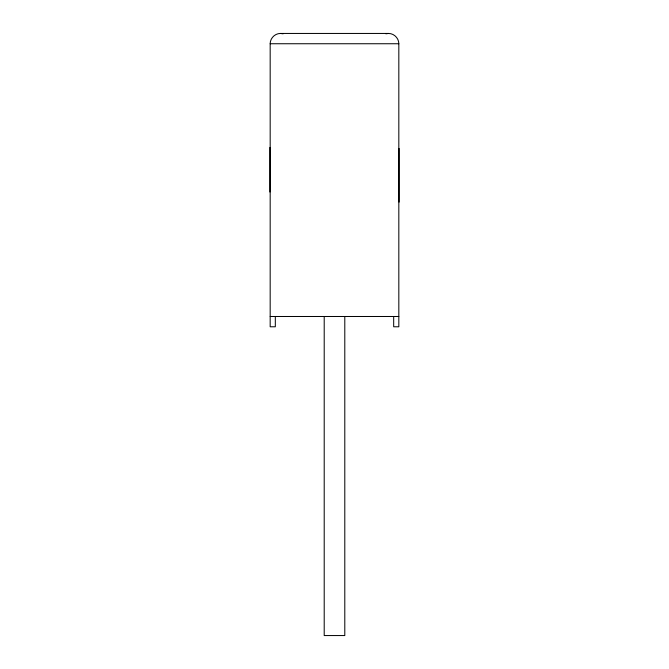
<?xml version="1.0" encoding="UTF-8"?>
<svg xmlns="http://www.w3.org/2000/svg" width="669" height="669" viewBox="0 0 669 669"><rect width="100%" height="100%" fill="white"/><g stroke="black" fill="none" stroke-linecap="round" stroke-linejoin="round"><path stroke-width="1" d="M275.319 316.487L275.319 326.781L270.176 326.781L270.176 43.744C270.142 38.233 274.959 33.417 280.462 33.45L388.538 33.45C394.041 33.417 398.858 38.233 398.824 43.744L398.824 326.781L393.681 326.781L393.681 316.487M385.871 33.801L388.538 33.45M270.176 43.744L398.824 43.744M270.176 316.487L398.824 316.487M280.462 33.45L283.129 33.801M399.084 148.418L399.084 202.122M344.794 316.487L344.794 635.55L324.206 635.55L324.206 316.487M269.916 147.397L269.916 192.02"/></g></svg>
